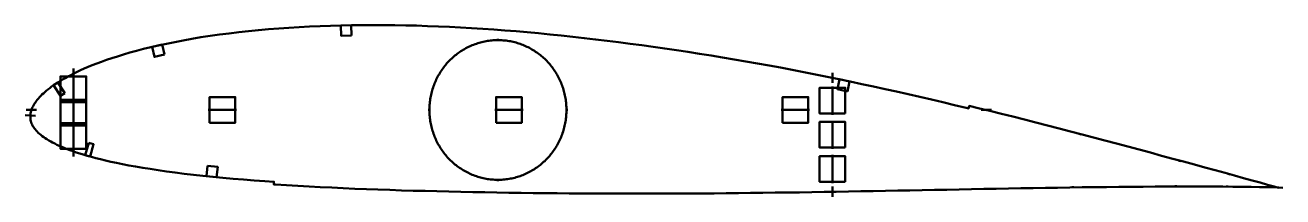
# Model space of a CAD drawing. Header units: metres. Extents: x -1 to 488, y 66 to 133.
import ezdxf

# ---------------------------------------------------------------- set-up
doc = ezdxf.new("R2010")
doc.units = ezdxf.units.M
doc.layers.add('Layer', color=1, linetype='Continuous', lineweight=50)

msp = doc.modelspace()

# ---------------------------------------------------------------- linework, layer by layer
at = {"layer": 'Layer'}
for p, q in [((182.81, 127.21), (182.81, 127.71)), ((17.81, 112.14), (17.81, 116.14)), ((17.81, 113.58), (17.81, 102.58)), ((312.81, 110.53), (312.81, 114.53)), ((312.81, 109.15), (312.81, 98.15)), ((17.81, 104.5), (17.81, 93.5)), ((3.07, 97.71), (-0.93, 97.94)), ((3.49, 100), (-0.51, 100)), ((81.23, 100), (70.23, 100)), ((156.19, 100), (155.69, 100)), ((192.57, 100), (181.57, 100)), ((209.44, 100), (209.94, 100)), ((303.92, 100), (292.92, 100)), ((370.65, 100), (374.65, 100)), ((17.81, 95.42), (17.81, 84.42)), ((312.81, 95.83), (312.81, 84.83)), ((409.04, 90.67), (408.91, 90.18)), ((17.81, 85.87), (17.81, 81.87)), ((312.81, 82.5), (312.81, 71.5)), ((447.68, 80.3), (447.54, 79.82)), ((466.97, 75.02), (466.84, 74.54)), ((182.81, 72.79), (182.81, 72.29)), ((312.81, 70.12), (312.81, 66.12)), ((406.26, 70.32), (406.26, 69.82)), ((446.27, 70.67), (446.26, 70.17)), ((466.27, 70.6), (466.26, 70.1)), ((486.15, 69.75), (482.15, 69.98)), ((483.86, 69.88), (487.86, 69.65))]:
    msp.add_line(p, q, dxfattribs=at)
for points in [[(486.16, 69.68), (484.5, 70.14), (481.85, 70.88), (478.98, 71.68), (475.89, 72.55), (472.59, 73.46), (469.09, 74.43), (465.4, 75.46), (461.56, 76.53), (457.58, 77.63), (453.49, 78.74), (449.3, 79.86), (445.04, 81.01), (440.73, 82.19), (436.38, 83.38), (432, 84.57), (427.59, 85.74), (423.16, 86.9), (418.72, 88.08), (414.27, 89.27), (409.81, 90.46), (405.35, 91.64), (400.88, 92.8), (396.4, 93.93), (391.91, 95.08), (387.43, 96.24), (382.95, 97.41), (378.47, 98.56), (373.99, 99.68), (369.49, 100.76), (365.95, 101.6), (365.7, 100.58), (364.74, 100.81), (360.24, 101.89), (355.75, 102.98), (351.25, 104.06), (346.76, 105.12), (342.27, 106.15), (337.76, 107.15), (333.25, 108.14), (328.74, 109.13), (324.24, 110.12), (319.74, 111.09), (315.24, 112.04), (310.73, 112.95), (306.21, 113.85), (301.7, 114.74), (297.19, 115.62), (292.69, 116.49), (288.18, 117.33), (283.67, 118.13), (279.16, 118.91), (274.65, 119.68), (270.14, 120.44), (265.64, 121.19), (261.15, 121.92), (256.65, 122.61), (252.15, 123.29), (247.65, 123.94), (243.16, 124.59), (238.68, 125.22), (234.2, 125.83), (229.72, 126.41), (225.25, 126.97), (220.79, 127.5), (216.33, 128.02), (211.88, 128.53), (207.44, 129.01), (203.02, 129.46), (198.62, 129.89), (194.23, 130.29), (189.87, 130.67), (185.53, 131.02), (181.2, 131.35), (176.88, 131.65), (172.58, 131.91), (168.28, 132.15), (164, 132.37), (159.72, 132.56), (155.46, 132.72), (151.22, 132.86), (146.99, 132.96), (142.77, 133.03), (138.56, 133.07), (134.37, 133.08), (130.2, 133.06), (126.04, 133.01), (121.91, 132.94), (117.79, 132.82), (113.71, 132.68), (109.64, 132.51), (105.6, 132.29), (101.58, 132.04), (97.6, 131.77), (93.66, 131.47), (89.76, 131.12), (85.89, 130.73), (82.07, 130.3), (78.3, 129.85), (74.59, 129.39), (70.96, 128.88), (67.4, 128.33), (63.91, 127.73), (60.51, 127.11), (57.19, 126.46), (53.98, 125.81), (50.89, 125.16), (47.92, 124.49), (45.08, 123.79), (42.36, 123.07), (39.77, 122.34), (37.31, 121.61), (34.98, 120.89), (32.78, 120.18), (30.7, 119.48), (28.74, 118.8), (26.9, 118.13), (25.18, 117.46), (23.56, 116.8), (22.04, 116.14), (20.6, 115.49), (19.26, 114.85), (17.99, 114.23), (16.79, 113.61), (15.66, 113.01), (14.59, 112.42), (13.58, 111.84), (12.63, 111.28), (11.73, 110.72), (10.89, 110.17), (10.08, 109.62), (9.33, 109.09), (8.61, 108.56), (7.95, 108.04), (7.3, 107.51), (6.7, 106.99), (6.14, 106.48), (5.61, 105.97), (5.11, 105.46), (4.64, 104.96), (4.2, 104.46), (3.79, 103.96), (3.41, 103.46), (3.06, 102.97), (2.73, 102.48), (2.42, 101.98), (2.14, 101.51), (1.9, 101.06), (1.71, 100.63), (1.54, 100.18), (1.41, 99.7), (1.29, 99.21), (1.19, 98.7), (1.12, 98.3), (1.07, 97.82), (1.09, 97.46), (1.12, 96.97), (1.15, 96.5), (1.2, 96.05), (1.28, 95.61), (1.39, 95.17), (1.55, 94.73), (1.74, 94.29), (1.99, 93.84), (2.28, 93.39), (2.6, 92.93), (2.95, 92.48), (3.32, 92.03), (3.73, 91.59), (4.18, 91.15), (4.66, 90.71), (5.16, 90.28), (5.71, 89.85), (6.29, 89.43), (6.91, 89.01), (7.56, 88.59), (8.26, 88.17), (8.99, 87.75), (9.76, 87.32), (10.57, 86.9), (11.42, 86.48), (12.32, 86.06), (13.28, 85.64), (14.28, 85.22), (15.35, 84.79), (16.48, 84.36), (17.67, 83.92), (18.93, 83.48), (20.26, 83.04), (21.68, 82.6), (23.18, 82.15), (24.8, 81.71), (26.51, 81.25), (28.33, 80.78), (30.27, 80.31), (32.33, 79.84), (34.52, 79.36), (36.86, 78.88), (39.33, 78.41), (41.97, 77.95), (44.76, 77.49), (47.7, 77.02), (50.77, 76.53), (53.99, 76.06), (57.34, 75.61), (60.83, 75.18), (64.44, 74.77), (68.17, 74.37), (71.99, 73.97), (75.89, 73.58), (79.88, 73.2), (83.93, 72.86), (88.05, 72.55), (92.24, 72.26), (95.75, 72.03), (95.68, 70.98), (96.41, 70.94), (100.7, 70.65), (105.02, 70.38), (109.39, 70.14), (113.79, 69.93), (118.22, 69.73), (122.68, 69.53), (127.16, 69.33), (131.67, 69.14), (136.2, 68.97), (140.75, 68.82), (145.32, 68.68), (149.91, 68.55), (154.51, 68.43), (159.13, 68.31), (163.77, 68.2), (168.42, 68.1), (173.08, 68), (177.74, 67.92), (182.42, 67.84), (187.1, 67.76), (191.78, 67.7), (196.46, 67.64), (201.12, 67.59), (205.78, 67.54), (210.44, 67.49), (215.11, 67.46), (219.78, 67.44), (224.46, 67.43), (229.14, 67.42), (233.83, 67.41), (238.52, 67.39), (243.22, 67.39), (247.93, 67.41), (252.64, 67.45), (257.36, 67.48), (262.08, 67.5), (266.81, 67.51), (271.54, 67.53), (276.27, 67.58), (281.01, 67.66), (285.76, 67.73), (290.51, 67.79), (295.27, 67.83), (300.02, 67.88), (304.78, 67.95), (309.54, 68.05), (314.31, 68.15), (319.08, 68.23), (323.85, 68.3), (328.62, 68.37), (333.39, 68.45), (338.17, 68.57), (342.95, 68.68), (347.73, 68.77), (352.51, 68.86), (357.29, 68.93), (362.07, 69), (366.86, 69.1), (371.64, 69.21), (376.42, 69.31), (381.21, 69.4), (385.99, 69.48), (390.77, 69.54), (395.55, 69.62), (400.32, 69.72), (405.1, 69.81), (409.86, 69.88), (414.62, 69.94), (419.37, 69.98), (424.1, 70.02), (428.82, 70.07), (433.51, 70.11), (438.17, 70.14), (442.78, 70.16), (447.33, 70.17), (451.8, 70.16), (456.17, 70.15), (460.41, 70.13), (464.49, 70.12), (468.4, 70.09), (472.09, 70.04), (475.56, 70), (478.79, 69.96), (481.78, 69.91), (484.54, 69.86), (486.25, 69.82)], [(209.44, 100), (209.43, 100.57), (209.41, 101.14), (209.39, 101.71), (209.34, 102.28), (209.29, 102.85), (209.23, 103.42), (209.15, 103.99), (209.06, 104.55), (208.96, 105.12), (208.85, 105.68), (208.73, 106.23), (208.6, 106.79), (208.45, 107.34), (208.29, 107.89), (208.13, 108.44), (207.95, 108.98), (207.76, 109.52), (207.56, 110.05), (207.34, 110.58), (207.12, 111.1), (206.89, 111.62), (206.64, 112.14), (206.39, 112.65), (206.12, 113.15), (205.85, 113.65), (205.56, 114.14), (205.27, 114.63), (204.96, 115.1), (204.65, 115.58), (204.32, 116.04), (203.99, 116.5), (203.64, 116.95), (203.29, 117.4), (202.93, 117.83), (202.56, 118.26), (202.18, 118.68), (201.79, 119.09), (201.39, 119.49), (200.99, 119.89), (200.57, 120.27), (200.15, 120.65), (199.72, 121.02), (199.29, 121.38), (198.85, 121.73), (198.39, 122.07), (197.94, 122.4), (197.47, 122.72), (197, 123.03), (196.53, 123.33), (196.04, 123.62), (195.56, 123.89), (195.06, 124.16), (194.56, 124.42), (194.06, 124.67), (193.55, 124.9), (193.03, 125.13), (192.52, 125.34), (191.99, 125.55), (191.46, 125.74), (190.93, 125.92), (190.4, 126.09), (189.86, 126.24), (189.32, 126.39), (188.78, 126.52), (188.23, 126.64), (187.68, 126.76), (187.13, 126.85), (186.58, 126.94), (186.02, 127.02), (185.47, 127.08), (184.91, 127.13), (184.35, 127.17), (183.79, 127.2), (183.23, 127.21), (182.67, 127.21), (182.11, 127.2), (181.55, 127.18), (181, 127.15), (180.44, 127.11), (179.88, 127.05), (179.33, 126.98), (178.77, 126.9), (178.22, 126.81), (177.67, 126.7), (177.12, 126.59), (176.58, 126.46), (176.03, 126.32), (175.49, 126.17), (174.96, 126), (174.43, 125.83), (173.9, 125.64), (173.37, 125.45), (172.85, 125.24), (172.33, 125.02), (171.82, 124.79), (171.31, 124.55), (170.81, 124.29), (170.32, 124.03), (169.82, 123.76), (169.34, 123.47), (168.86, 123.18), (168.39, 122.87), (167.92, 122.56), (167.46, 122.23), (167, 121.9), (166.56, 121.55), (166.12, 121.2), (165.69, 120.84), (165.26, 120.46), (164.84, 120.08), (164.44, 119.69), (164.03, 119.29), (163.64, 118.89), (163.26, 118.47), (162.88, 118.05), (162.52, 117.61), (162.16, 117.17), (161.81, 116.73), (161.47, 116.27), (161.14, 115.81), (160.82, 115.34), (160.51, 114.87), (160.21, 114.38), (159.92, 113.89), (159.64, 113.4), (159.37, 112.9), (159.11, 112.39), (158.86, 111.88), (158.62, 111.36), (158.39, 110.84), (158.17, 110.32), (157.97, 109.78), (157.77, 109.25), (157.59, 108.71), (157.41, 108.16), (157.25, 107.62), (157.1, 107.07), (156.96, 106.51), (156.83, 105.96), (156.72, 105.4), (156.61, 104.84), (156.52, 104.27), (156.43, 103.71), (156.36, 103.14), (156.31, 102.57), (156.26, 102), (156.22, 101.43), (156.2, 100.86), (156.19, 100.29), (156.19, 99.71), (156.2, 99.14), (156.22, 98.57), (156.26, 98), (156.31, 97.43), (156.36, 96.86), (156.43, 96.29), (156.52, 95.73), (156.61, 95.16), (156.72, 94.6), (156.83, 94.04), (156.96, 93.49), (157.1, 92.93), (157.25, 92.38), (157.41, 91.84), (157.59, 91.29), (157.77, 90.75), (157.97, 90.22), (158.17, 89.68), (158.39, 89.16), (158.62, 88.64), (158.86, 88.12), (159.11, 87.61), (159.37, 87.1), (159.64, 86.6), (159.92, 86.11), (160.21, 85.62), (160.51, 85.13), (160.82, 84.66), (161.14, 84.19), (161.47, 83.73), (161.81, 83.27), (162.16, 82.83), (162.52, 82.39), (162.88, 81.95), (163.26, 81.53), (163.64, 81.11), (164.03, 80.71), (164.44, 80.31), (164.84, 79.92), (165.26, 79.54), (165.69, 79.16), (166.12, 78.8), (166.56, 78.45), (167, 78.1), (167.46, 77.77), (167.92, 77.44), (168.39, 77.13), (168.86, 76.82), (169.34, 76.53), (169.82, 76.24), (170.32, 75.97), (170.81, 75.71), (171.31, 75.45), (171.82, 75.21), (172.33, 74.98), (172.85, 74.76), (173.37, 74.55), (173.9, 74.36), (174.43, 74.17), (174.96, 74), (175.49, 73.83), (176.03, 73.68), (176.58, 73.54), (177.12, 73.41), (177.67, 73.3), (178.22, 73.19), (178.77, 73.1), (179.33, 73.02), (179.88, 72.95), (180.44, 72.89), (181, 72.85), (181.55, 72.82), (182.11, 72.8), (182.67, 72.79), (183.23, 72.79), (183.79, 72.8), (184.35, 72.83), (184.91, 72.87), (185.47, 72.92), (186.02, 72.98), (186.58, 73.06), (187.13, 73.15), (187.68, 73.24), (188.23, 73.36), (188.78, 73.48), (189.32, 73.61), (189.86, 73.76), (190.4, 73.91), (190.93, 74.08), (191.46, 74.26), (191.99, 74.45), (192.52, 74.66), (193.03, 74.87), (193.55, 75.1), (194.06, 75.33), (194.56, 75.58), (195.06, 75.84), (195.56, 76.11), (196.04, 76.38), (196.53, 76.67), (197, 76.97), (197.47, 77.28), (197.94, 77.6), (198.39, 77.93), (198.85, 78.27), (199.29, 78.62), (199.72, 78.98), (200.15, 79.35), (200.57, 79.73), (200.99, 80.11), (201.39, 80.51), (201.79, 80.91), (202.18, 81.32), (202.56, 81.74), (202.93, 82.17), (203.29, 82.6), (203.64, 83.05), (203.99, 83.5), (204.32, 83.96), (204.65, 84.42), (204.96, 84.9), (205.27, 85.37), (205.56, 85.86), (205.85, 86.35), (206.12, 86.85), (206.39, 87.35), (206.64, 87.86), (206.89, 88.38), (207.12, 88.9), (207.34, 89.42), (207.56, 89.95), (207.76, 90.48), (207.95, 91.02), (208.13, 91.56), (208.29, 92.11), (208.45, 92.66), (208.6, 93.21), (208.73, 93.77), (208.85, 94.32), (208.96, 94.88), (209.06, 95.45), (209.15, 96.01), (209.23, 96.58), (209.29, 97.15), (209.34, 97.72), (209.39, 98.29), (209.41, 98.86), (209.43, 99.43), (209.44, 100)]]:
    msp.add_lwpolyline(points, close=True, dxfattribs=at)
for points in [[(125.87, 129.01), (121.87, 128.94), (121.8, 132.94), (125.8, 133.01), (125.87, 129.01)], [(53.23, 121.59), (49.33, 120.7), (48.44, 124.61), (52.34, 125.49), (53.23, 121.59)], [(22.81, 103.08), (12.81, 103.08), (12.81, 113.08), (22.81, 113.08), (22.81, 103.08)], [(14.5, 106.55), (12.82, 105.46), (10.1, 109.66), (11.78, 110.75), (14.5, 106.55)], [(317.81, 98.65), (307.81, 98.65), (307.81, 108.65), (317.81, 108.65), (317.81, 98.65)], [(318.68, 107.23), (314.76, 108.05), (315.59, 111.97), (319.5, 111.14), (318.68, 107.23)], [(22.81, 94), (12.81, 94), (12.81, 104), (22.81, 104), (22.81, 94)], [(70.73, 95), (70.73, 105), (80.73, 105), (80.73, 95), (70.73, 95)], [(182.07, 95), (182.07, 105), (192.07, 105), (192.07, 95), (182.07, 95)], [(293.42, 95), (293.42, 105), (303.42, 105), (303.42, 95), (293.42, 95)], [(22.81, 84.92), (12.81, 84.92), (12.81, 94.92), (22.81, 94.92), (22.81, 84.92)], [(317.81, 85.33), (307.81, 85.33), (307.81, 95.33), (317.81, 95.33), (317.81, 85.33)], [(23.76, 87.18), (25.68, 86.65), (24.35, 81.83), (22.43, 82.36), (23.76, 87.18)], [(69.94, 78.21), (73.91, 77.79), (73.5, 73.82), (69.52, 74.23), (69.94, 78.21)], [(317.81, 72), (307.81, 72), (307.81, 82), (317.81, 82), (317.81, 72)]]:
    msp.add_lwpolyline(points, dxfattribs=at)

doc.saveas('drawing.dxf')
